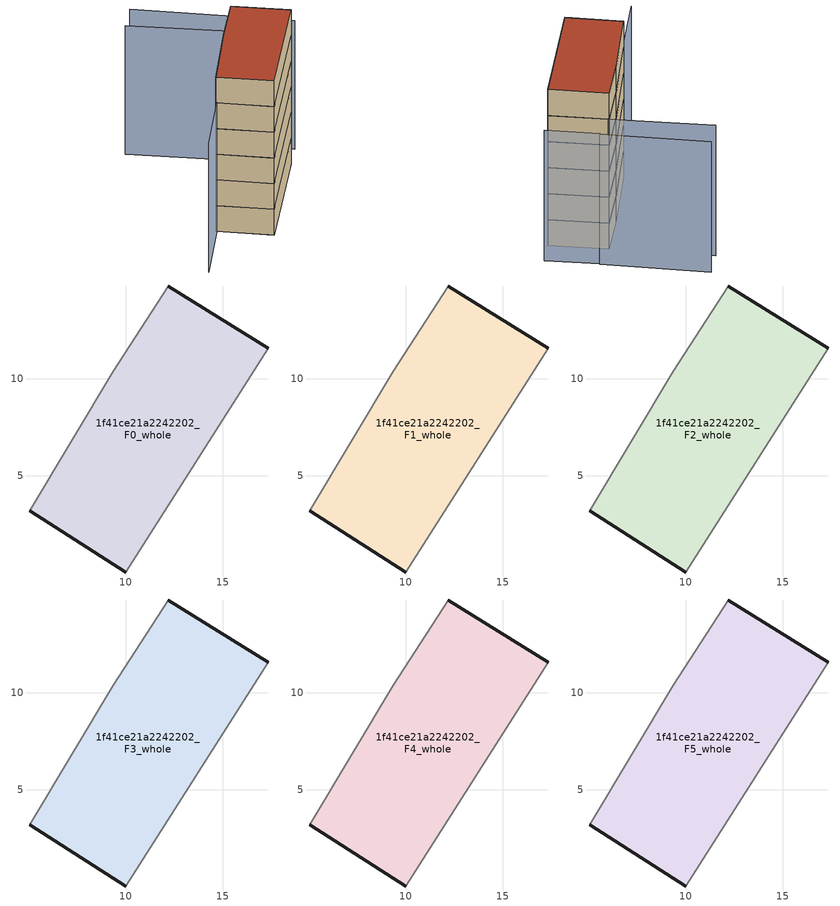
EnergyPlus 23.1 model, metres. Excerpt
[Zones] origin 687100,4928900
1f41ce21a2242202_F0_whole
 floor ground (EU_floor_Construction): 10.01,0.03 17.33,11.55 12.19,14.77 9.34,10.37 5.06,3.18 z0
 wall outside (EU_wall_Construction): 12.19,14.77 17.33,11.55 / 10.01,0.03 5.06,3.18 z0:3
 wall adiabatic (EU_wall_Construction): 17.33,11.55 10.01,0.03 / 5.06,3.18 9.34,10.37 12.19,14.77 z0:3
1f41ce21a2242202_F1_whole
 floor to 1f41ce21a2242202_F0_whole (EU_floor_Construction): 10,0.03 17.33,11.55 12.19,14.77 9.34,10.37 5.05,3.18 z3
 wall outside (EU_wall_Construction): 12.19,14.77 17.33,11.55 / 10.01,0.03 5.06,3.18 z3:6
 wall adiabatic (EU_wall_Construction): 17.33,11.55 10.01,0.03 / 5.06,3.18 9.34,10.37 12.19,14.77 z3:6
1f41ce21a2242202_F2_whole
 floor to 1f41ce21a2242202_F1_whole (EU_floor_Construction): 10,0.03 17.33,11.55 12.19,14.77 9.34,10.37 5.05,3.18 z6
 wall outside (EU_wall_Construction): 12.19,14.77 17.33,11.55 / 10.01,0.03 5.06,3.18 z6:9
 wall adiabatic (EU_wall_Construction): 17.33,11.55 10.01,0.03 / 5.06,3.18 9.34,10.37 12.19,14.77 z6:9
1f41ce21a2242202_F3_whole
 floor to 1f41ce21a2242202_F2_whole (EU_floor_Construction): 10,0.03 17.33,11.55 12.19,14.77 9.34,10.37 5.05,3.18 z9
 wall outside (EU_wall_Construction): 12.19,14.77 17.33,11.55 / 10.01,0.03 5.06,3.18 z9:12
 wall adiabatic (EU_wall_Construction): 17.33,11.55 10.01,0.03 / 5.06,3.18 9.34,10.37 12.19,14.77 z9:12
1f41ce21a2242202_F4_whole
 floor to 1f41ce21a2242202_F3_whole (EU_floor_Construction): 10,0.03 17.33,11.55 12.19,14.77 9.34,10.37 5.05,3.18 z12
 wall outside (EU_wall_Construction): 12.19,14.77 17.33,11.55 / 10.01,0.03 5.06,3.18 z12:15
 wall adiabatic (EU_wall_Construction): 17.33,11.55 10.01,0.03 / 5.06,3.18 9.34,10.37 12.19,14.77 z12:15
1f41ce21a2242202_F5_whole
 floor to 1f41ce21a2242202_F4_whole (EU_floor_Construction): 10,0.03 17.33,11.55 12.19,14.77 9.34,10.37 5.05,3.18 z15
 wall outside (EU_wall_Construction): 12.19,14.77 17.33,11.55 / 10.01,0.03 5.06,3.18 z15:18
 wall adiabatic (EU_wall_Construction): 17.33,11.55 10.01,0.03 / 5.06,3.18 9.34,10.37 12.19,14.77 z15:18
 roof outside (EU_roof_Construction): 17.33,11.55 10.01,0.03 5.06,3.18 9.34,10.37 12.19,14.77 z18
shading: 3.23,20.33 12.28,14.77 / 12.28,14.77 1.07,-3.49 / 18.86,13.92 14.15,16.81 / 14.22,16.93 4.98,22.91 z0:15
[Building]
EU S2 Campaign: North Axis=0; Terrain=City; Solar Distribution=FullExterior
[Site:Location]
Bologna: Latitude=44.5; Longitude=11.25; Time Zone=1; Elevation=37
[SizingPeriod:WeatherFileDays]
AnnualSizingPeriod: Begin Month=1; Begin Day of Month=1; End Month=12; End Day of Month=31; Day of Week for Start Day=Monday; Use Weather File Daylight Saving Period=No; Use Weather File Rain and Snow Indicators=No
[MATERIAL]
EU_InternalMass_Material: Roughness=MediumRough; Thickness=0.1; Conductivity=1; Density=1800; Specific Heat=900; Thermal Absorptance=0.9; Solar Absorptance=0.7; Visible Absorptance=0.7
[MATERIAL:NOMASS] Roughness=MediumRough; Thermal Absorptance=0.9; Solar Absorptance=0.7; Visible Absorptance=0.7
Name | Thermal Resistance
EU_wall_NoMass | 0.905828
EU_roof_NoMass | 0.37593
EU_floor_NoMass | 0.67114
[CONSTRUCTION]
EU_wall_Construction: EU_wall_NoMass
EU_roof_Construction: EU_roof_NoMass
EU_floor_Construction: EU_floor_NoMass
EU_InternalMass_Construction: EU_InternalMass_Material
[ZONE] Type=1; Multiplier=1; Ceiling Height=autocalculate; Floor Area=autocalculate; Part of Total Floor Area=Yes
Name | Volume
1f41ce21a2242202_F0_whole | 246.437
1f41ce21a2242202_F1_whole; 1f41ce21a2242202_F2_whole; 1f41ce21a2242202_F3_whole; 1f41ce21a2242202_F4_whole; 1f41ce21a2242202_F5_whole | 246.44
[INTERNALMASS] Construction=EU_InternalMass_Construction; Surface Area=82.1462
Name | Zone or ZoneList
1f41ce21a2242202_F0_whole_EU_InternalMass | 1f41ce21a2242202_F0_whole
1f41ce21a2242202_F1_whole_EU_InternalMass | 1f41ce21a2242202_F1_whole
1f41ce21a2242202_F2_whole_EU_InternalMass | 1f41ce21a2242202_F2_whole
1f41ce21a2242202_F3_whole_EU_InternalMass | 1f41ce21a2242202_F3_whole
1f41ce21a2242202_F4_whole_EU_InternalMass | 1f41ce21a2242202_F4_whole
1f41ce21a2242202_F5_whole_EU_InternalMass | 1f41ce21a2242202_F5_whole
[OTHEREQUIPMENT] Fuel Type=Electricity; Design Level Calculation Method=Watts/Area; Power per Zone Floor Area=1; Fraction Latent=0; Fraction Radiant=0; Fraction Lost=0; Carbon Dioxide Generation Rate=0; EndUse Subcategory=EU_Step8_InternalGains
Name | Zone or ZoneList or Space or SpaceList | Schedule
EU_Step8_InternalGain_1f41ce21a2242202_F0_whole_f000 | 1f41ce21a2242202_F0_whole | EU_Step8_GainSchedule_1f41ce21a2242202_F0_whole_f000
EU_Step8_InternalGain_1f41ce21a2242202_F1_whole_f000 | 1f41ce21a2242202_F1_whole | EU_Step8_GainSchedule_1f41ce21a2242202_F1_whole_f000
EU_Step8_InternalGain_1f41ce21a2242202_F2_whole_f000 | 1f41ce21a2242202_F2_whole | EU_Step8_GainSchedule_1f41ce21a2242202_F2_whole_f000
EU_Step8_InternalGain_1f41ce21a2242202_F3_whole_f000 | 1f41ce21a2242202_F3_whole | EU_Step8_GainSchedule_1f41ce21a2242202_F3_whole_f000
EU_Step8_InternalGain_1f41ce21a2242202_F4_whole_f000 | 1f41ce21a2242202_F4_whole | EU_Step8_GainSchedule_1f41ce21a2242202_F4_whole_f000
EU_Step8_InternalGain_1f41ce21a2242202_F5_whole_f000 | 1f41ce21a2242202_F5_whole | EU_Step8_GainSchedule_1f41ce21a2242202_F5_whole_f000
[ZONEVENTILATION:DESIGNFLOWRATE] Schedule=EU_AlwaysOn; Design Flow Rate Calculation Method=AirChanges/Hour; Air Changes per Hour=0.73129; Ventilation Type=Natural; Fan Pressure Rise=0; Fan Total Efficiency=1; Constant Term Coefficient=1; Temperature Term Coefficient=0; Velocity Term Coefficient=0; Velocity Squared Term Coefficient=0; Minimum Indoor Temperature=-100; Maximum Indoor Temperature=100; Delta Temperature=-100; Minimum Outdoor Temperature=-100; Maximum Outdoor Temperature=100; Maximum Wind Speed=40
Name | Zone or ZoneList or Space or SpaceList
EU_ConstantAir_1f41ce21a2242202_F0_whole | 1f41ce21a2242202_F0_whole
EU_ConstantAir_1f41ce21a2242202_F1_whole | 1f41ce21a2242202_F1_whole
EU_ConstantAir_1f41ce21a2242202_F2_whole | 1f41ce21a2242202_F2_whole
EU_ConstantAir_1f41ce21a2242202_F3_whole | 1f41ce21a2242202_F3_whole
EU_ConstantAir_1f41ce21a2242202_F4_whole | 1f41ce21a2242202_F4_whole
EU_ConstantAir_1f41ce21a2242202_F5_whole | 1f41ce21a2242202_F5_whole
[HVACTEMPLATE:THERMOSTAT] Constant Heating Setpoint=20; Constant Cooling Setpoint=50
EU_HeatOnly_1f41ce21a2242202_F0_whole; EU_HeatOnly_1f41ce21a2242202_F1_whole; EU_HeatOnly_1f41ce21a2242202_F2_whole; EU_HeatOnly_1f41ce21a2242202_F3_whole; EU_HeatOnly_1f41ce21a2242202_F4_whole; EU_HeatOnly_1f41ce21a2242202_F5_whole
[HVACTEMPLATE:ZONE:IDEALLOADSAIRSYSTEM] System Availability Schedule=EU_AlwaysOn; Maximum Heating Supply Air Temperature=50; Minimum Cooling Supply Air Temperature=13; Maximum Heating Supply Air Humidity Ratio=0.0156; Minimum Cooling Supply Air Humidity Ratio=0.0077; Heating Limit=NoLimit; Cooling Limit=NoLimit; Heating Availability Schedule=EU_AlwaysOn; Cooling Availability Schedule=EU_CoolingOff; Dehumidification Control Type=ConstantSensibleHeatRatio; Cooling Sensible Heat Ratio=0.7; Dehumidification Setpoint=60; Humidification Control Type=None; Humidification Setpoint=30; Outdoor Air Method=None; Outdoor Air Flow Rate per Person=0.00944; Outdoor Air Flow Rate per Zone Floor Area=0; Outdoor Air Flow Rate per Zone=0; Demand Controlled Ventilation Type=None; Outdoor Air Economizer Type=NoEconomizer; Heat Recovery Type=None; Sensible Heat Recovery Effectiveness=0.7; Latent Heat Recovery Effectiveness=0.65
Name | Template Thermostat
1f41ce21a2242202_F0_whole | EU_HeatOnly_1f41ce21a2242202_F0_whole
1f41ce21a2242202_F1_whole | EU_HeatOnly_1f41ce21a2242202_F1_whole
1f41ce21a2242202_F2_whole | EU_HeatOnly_1f41ce21a2242202_F2_whole
1f41ce21a2242202_F3_whole | EU_HeatOnly_1f41ce21a2242202_F3_whole
1f41ce21a2242202_F4_whole | EU_HeatOnly_1f41ce21a2242202_F4_whole
1f41ce21a2242202_F5_whole | EU_HeatOnly_1f41ce21a2242202_F5_whole
[SIZING:ZONE] Zone Cooling Design Supply Air Temperature Input Method=SupplyAirTemperature; Zone Cooling Design Supply Air Temperature=13; Zone Heating Design Supply Air Temperature Input Method=SupplyAirTemperature; Zone Heating Design Supply Air Temperature=50; Zone Cooling Design Supply Air Humidity Ratio=0.008; Zone Heating Design Supply Air Humidity Ratio=0.008; Cooling Design Air Flow Method=DesignDay; Cooling Design Air Flow Rate=0; Cooling Minimum Air Flow per Zone Floor Area=0.000762; Cooling Minimum Air Flow=0; Cooling Minimum Air Flow Fraction=0.2; Heating Design Air Flow Method=DesignDay; Heating Design Air Flow Rate=0; Heating Maximum Air Flow per Zone Floor Area=0.002032; Heating Maximum Air Flow=0.141576; Heating Maximum Air Flow Fraction=0.3; Account for Dedicated Outdoor Air System=No; Dedicated Outdoor Air System Control Strategy=NeutralSupplyAir; Dedicated Outdoor Air Low Setpoint Temperature for Design=autosize; Dedicated Outdoor Air High Setpoint Temperature for Design=autosize; Zone Load Sizing Method=Sensible Load Only No Latent Load; Zone Latent Cooling Design Supply Air Humidity Ratio Input Method=HumidityRatioDifference; Zone Cooling Design Supply Air Humidity Ratio Difference=0.005; Zone Latent Heating Design Supply Air Humidity Ratio Input Method=HumidityRatioDifference; Zone Humidification Design Supply Air Humidity Ratio Difference=0.005
1f41ce21a2242202_F0_whole; 1f41ce21a2242202_F1_whole; 1f41ce21a2242202_F2_whole; 1f41ce21a2242202_F3_whole; 1f41ce21a2242202_F4_whole; 1f41ce21a2242202_F5_whole
[SCHEDULE:CONSTANT]
Name | Hourly Value
EU_AlwaysOn | 1
EU_CoolingOff | 0
[SCHEDULE:FILE] Column Number=1; Rows to Skip at Top=0; Number of Hours of Data=8760; Column Separator=Comma; Interpolate to Timestep=No; Minutes per Item=60; Adjust Schedule for Daylight Savings=Yes
Name | File
EU_Step8_GainSchedule_1f41ce21a2242202_F0_whole_f000 | ../../schedules/1f41ce21a2242202/1f41ce21a2242202_F0_whole_f000_gain.csv
EU_Step8_GainSchedule_1f41ce21a2242202_F1_whole_f000 | ../../schedules/1f41ce21a2242202/1f41ce21a2242202_F1_whole_f000_gain.csv
EU_Step8_GainSchedule_1f41ce21a2242202_F2_whole_f000 | ../../schedules/1f41ce21a2242202/1f41ce21a2242202_F2_whole_f000_gain.csv
EU_Step8_GainSchedule_1f41ce21a2242202_F3_whole_f000 | ../../schedules/1f41ce21a2242202/1f41ce21a2242202_F3_whole_f000_gain.csv
EU_Step8_GainSchedule_1f41ce21a2242202_F4_whole_f000 | ../../schedules/1f41ce21a2242202/1f41ce21a2242202_F4_whole_f000_gain.csv
EU_Step8_GainSchedule_1f41ce21a2242202_F5_whole_f000 | ../../schedules/1f41ce21a2242202/1f41ce21a2242202_F5_whole_f000_gain.csv
